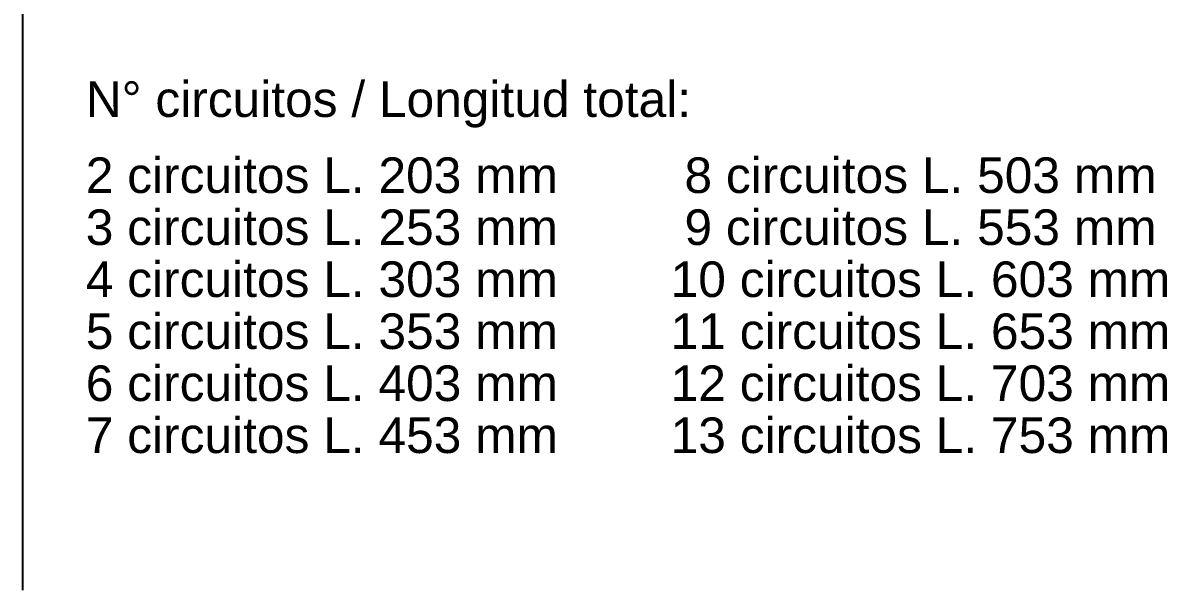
# Model space of a CAD drawing. Header units: millimetres. Extents: x 441156 to 441876, y 4514765 to 4515211.
# Drawn here: x 441488.511 to 441491.811, y 4514934.204 to 4514935.84 of the extents above; entities that cross this region are included whole.
import ezdxf

# ---------------------------------------------------------------- set-up
doc = ezdxf.new("R2010")
doc.units = ezdxf.units.MM
doc.layers.add('01_textos', color=7, linetype='Continuous')
doc.styles.add('NIEVES2', font='sanss___.ttf')

msp = doc.modelspace()

# ---------------------------------------------------------------- linework, layer by layer
at = {"color": 0, "linetype": 'Continuous'}
msp.add_line((441488.51090462, 4514934.20361646), (441488.51090462, 4514938.30368946), dxfattribs=at)

# ---------------------------------------------------------------- texts
at = {"layer": '01_textos', "style": 'NIEVES2'}
for s, p in [('N° circuitos / Longitud total:', (441488.69233257, 4514935.56832913)), ('2 circuitos L. 203 mm', (441488.69233257, 4514935.34897383)), (' 8 circuitos L. 503 mm', (441490.37897827, 4514935.34897383)), ('3 circuitos L. 253 mm', (441488.69233257, 4514935.19897383)), (' 9 circuitos L. 553 mm', (441490.37897827, 4514935.19897383)), ('4 circuitos L. 303 mm', (441488.69233257, 4514935.04897383)), ('10 circuitos L. 603 mm', (441490.37897827, 4514935.04897383)), ('5 circuitos L. 353 mm', (441488.69233257, 4514934.89897383)), ('11 circuitos L. 653 mm', (441490.37897827, 4514934.89897383)), ('6 circuitos L. 403 mm', (441488.69233257, 4514934.74897383)), ('12 circuitos L. 703 mm', (441490.37897827, 4514934.74897383)), ('7 circuitos L. 453 mm', (441488.69233257, 4514934.59897383)), ('13 circuitos L. 753 mm', (441490.37897827, 4514934.59897383))]:
    msp.add_text(s, height=0.1025611647, dxfattribs=at).set_placement(p)

doc.saveas('drawing.dxf')
